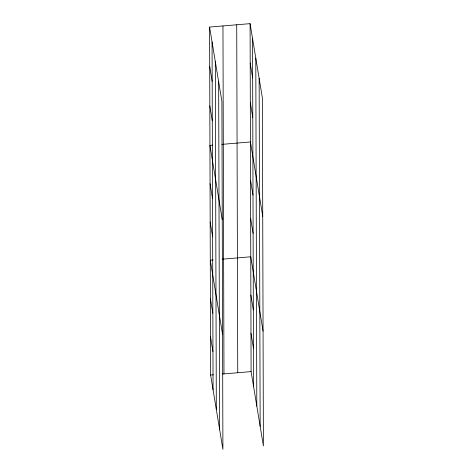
<?xml version="1.0" encoding="UTF-8"?>
<svg xmlns="http://www.w3.org/2000/svg" width="473" height="473" viewBox="0 0 473 473"><rect width="100%" height="100%" fill="white"/><g stroke="black" fill="none" stroke-linecap="round" stroke-linejoin="round"><path stroke-width="0.71" d="M209.598 27.073L221.902 101.388L222.913 449.35L210.615 375.036L209.598 27.073L250.087 23.65L262.385 97.964L263.402 445.927L251.098 371.612L250.087 23.65M212.755 145.146L209.941 145.382L222.245 219.697M221.896 144.371L250.43 141.959L262.734 216.273M213.092 259.973L210.278 260.209L222.582 334.523M222.233 259.198L250.767 256.786L263.065 331.1M210.615 375.036L213.424 374.799M222.564 374.025L251.098 371.612M250.199 63.086L252.659 77.956M250.312 102.523L252.777 117.393M250.542 180.231L253.002 195.107M250.655 218.508L253.114 233.384M250.873 295.063L253.339 309.933M209.71 66.51L212.176 81.38M250.986 333.335L253.451 348.211M209.829 105.946L212.288 120.816M210.053 183.66L212.519 198.53M210.166 221.932L212.631 236.807M210.39 298.487L212.85 313.357M210.503 336.758L212.962 351.634M259.139 78.347L260.156 426.309M255.792 58.138L256.809 406.1M252.547 38.52L253.563 386.482M236.725 24.779L237.742 372.742M222.96 25.944L223.971 373.906M218.656 81.77L219.667 429.732M215.31 61.561L216.321 409.523M212.058 41.949L213.075 389.912"/></g></svg>
